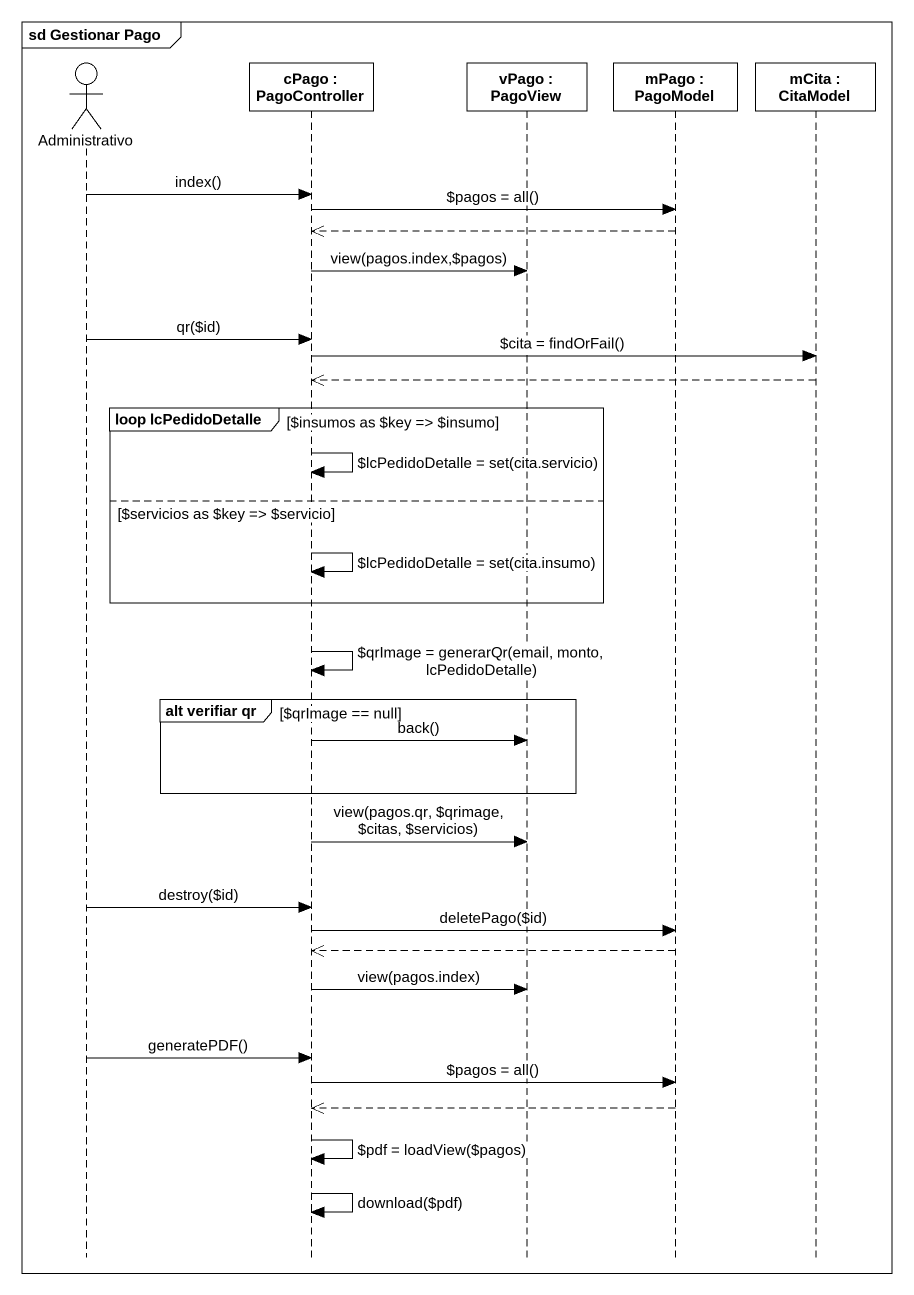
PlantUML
@startuml
mainframe sd Gestionar Pago
hide footbox
actor Administrativo
participant "cPago : PagoController" as cPago
participant "vPago : PagoView" as vPago
participant "mPago : PagoModel" as mPago
participant "mCita : CitaModel" as mCita

Administrativo -> cPago : index()
cPago -> mPago : ~$pagos = all()
mPago -->> cPago
cPago -> vPago : view(pagos.index,~$pagos)
Administrativo -> cPago : qr(~$id)
cPago -> mCita : ~$cita = findOrFail()
mCita -->> cPago
group loop lcPedidoDetalle [~$insumos as ~$key => ~$insumo]
  cPago -> cPago : ~$lcPedidoDetalle = set(cita.servicio)
else ~$servicios as ~$key => ~$servicio
  cPago -> cPago : ~$lcPedidoDetalle = set(cita.insumo)
end
cPago -> cPago : ~$qrImage = generarQr(email, monto, lcPedidoDetalle)
group alt verifiar qr [~$qrImage == null]
  cPago -> vPago : back()
end
cPago -> vPago : view(pagos.qr, ~$qrimage, ~$citas, ~$servicios)
Administrativo -> cPago : destroy(~$id)
cPago -> mPago : deletePago(~$id)
mPago -->> cPago
cPago -> vPago : view(pagos.index)
Administrativo -> cPago : generatePDF()
cPago -> mPago : ~$pagos = all()
mPago -->> cPago
cPago -> cPago : ~$pdf = loadView(~$pagos)
cPago -> cPago : download(~$pdf)
@enduml
